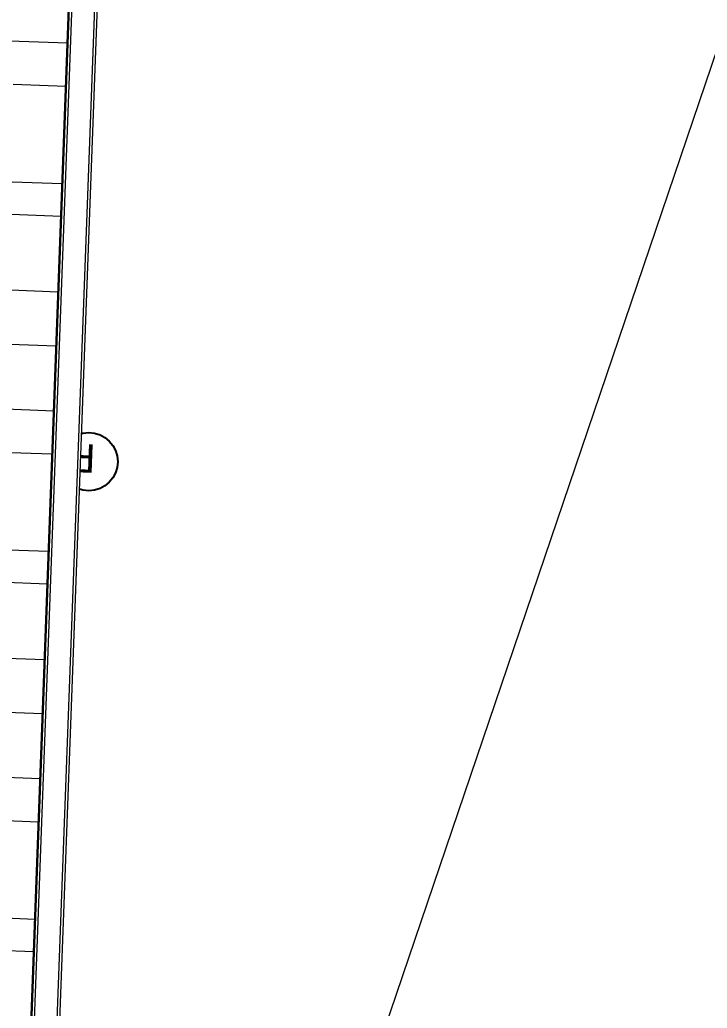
# Model space of a CAD drawing. Header units: centimetres. Extents: x 63871 to 181827, y -95930 to 42199.
# Drawn here: x 169495.1 to 169737.1, y 26462.2 to 26810.2 of the extents above; entities that cross this region are included whole.
import ezdxf

# ---------------------------------------------------------------- set-up
doc = ezdxf.new("R2010")
doc.units = ezdxf.units.CM
for name, color, linetype, lineweight in [('ARA SINIRLAR', 225, 'Continuous', 15), ('OLUK', 222, 'Continuous', 15), ('Çatı', 144, 'Continuous', 30)]:
    doc.layers.add(name, color=color, linetype=linetype, lineweight=lineweight)
doc.layers.add('Bitirme - Duvar', color=7, linetype='Continuous')
doc.styles.add('OLUŞTURULMUŞ_STİL_1', font='Arial.ttf')

# ---------------------------------------------------------------- blocks, each defined once
blk = doc.blocks.new('HRD')
at = {"layer": 'Bitirme - Duvar', "color": 161, "linetype": 'Continuous', "lineweight": 25}
blk.add_line((153786.93, 35737.48), (153834.43, 35737.48), dxfattribs=at)
blk.add_circle((153776.71, 35737.48), 10.23, dxfattribs=at)
at = {"layer": 'Bitirme - Duvar', "linetype": 'Continuous', "char_height": 10, "attachment_point": 7, "style": 'OLUŞTURULMUŞ_STİL_1'}
for s, insert in [('\\A1;90', (153794.5, 35741.48)), ('\\A1;P', (153774.38, 35731.36)), ('\\A1;270', (153794.5, 35721.48))]:
    blk.add_mtext(s, dxfattribs=dict(at, insert=insert))
blk = doc.blocks.new('çatı planı')
blk.add_wipeout([(-680, -1060), (-680, 0), (0, 0), (0, -1125), (-340, -1125), (-340, -1060)]).dxf.layer = 'OLUK'
at = {"layer": 'Çatı', "lineweight": 15}
h = blk.add_hatch(dxfattribs=at)
h.set_pattern_fill('AR-RSHKE', color=251, scale=0.15, angle=270)
h.set_pattern_definition([(270, (-196861.627, -36377.483), (45.72, -97.155), [22.86, -19.05, 26.67, -11.43, 34.29, -15.24]), (270, (-196859.72, -36400.343), (45.72, -97.155), [19.05, -72.39, 15.24, -22.86]), (270, (-196864.484, -36446.063), (45.72, -97.155), [11.43, -118.11]), (0, (-196861.627, -36377.483), (45.72, 32.385), [43.815, -139.065]), (0, (-196861.627, -36400.343), (45.72, 32.385), [42.8625, -140.0175]), (0, (-196861.627, -36419.393), (45.72, 32.385), [40.005, -142.875]), (0, (-196864.484, -36446.063), (45.72, 32.385), [43.815, -139.065]), (0, (-196864.484, -36457.493), (45.72, 32.385), [43.815, -139.065]), (0, (-196861.627, -36491.783), (45.72, 32.385), [41.91, -140.97])])
h.paths.add_polyline_path([(-340, -340), (-670, -340), (-670, -1050), (-340, -720)])
h.paths.add_polyline_path([(-554.79, -586.74), (-554.79, -524.95), (-462.64, -524.95), (-462.64, -586.74)], flags=16)
h.paths.add_polyline_path([(-438.13, -595), (-438.13, -505), (-358.13, -505), (-358.13, -595)], flags=16)
h.paths.add_polyline_path([(-435.13, -592), (-435.13, -508), (-361.13, -508), (-361.13, -592)], flags=0)
h.paths.add_polyline_path([(-575, -509.93), (-635, -509.93), (-635, -464.95), (-575, -464.95)], flags=16)
h.paths.add_polyline_path([(-590, -495), (-620, -494.93), (-620, -479.88), (-590, -479.95)], flags=0)
h.paths.add_polyline_path([(-605, -487.43, -1), (-620, -487.43, -1), (-605, -487.43, -1), (-590, -487.43, -1)], flags=0)
h.paths.add_polyline_path([(-540.96, -552.31), (-463.64, -552.31), (-463.64, -528.57), (-540.96, -528.57)], flags=8)
h.paths.add_polyline_path([(-428.72, -520.12), (-364.78, -520.12), (-364.78, -508.56), (-428.72, -508.56)], flags=8)
h = blk.add_hatch(dxfattribs=at)
h.set_pattern_fill('AR-RSHKE', color=251, scale=0.15)
h.set_pattern_definition([(0, (-196861.627, -36377.483), (97.155, 45.72), [22.86, -19.05, 26.67, -11.43, 34.29, -15.24]), (0, (-196838.767, -36375.58), (97.155, 45.72), [19.05, -72.39, 15.24, -22.86]), (0, (-196793.047, -36380.34), (97.155, 45.72), [11.43, -118.11]), (90, (-196861.627, -36377.483), (-32.385, 45.72), [43.815, -139.065]), (90, (-196838.767, -36377.483), (-32.385, 45.72), [42.8625, -140.0175]), (90, (-196819.717, -36377.483), (-32.385, 45.72), [40.005, -142.875]), (90, (-196793.047, -36380.34), (-32.385, 45.72), [43.815, -139.065]), (90, (-196781.617, -36380.34), (-32.385, 45.72), [43.815, -139.065]), (90, (-196747.327, -36377.483), (-32.385, 45.72), [41.91, -140.97])])
h.paths.add_polyline_path([(-170, -890), (-340, -720), (-670, -1050), (-330, -1050)])
h.paths.add_polyline_path([(-267.06, -910.01), (-267.06, -954.99), (-327.06, -954.99), (-327.06, -910.01)], flags=16)
h.paths.add_polyline_path([(-280, -925.01), (-280, -940.07), (-310, -940), (-310, -924.95)], flags=0)
h.paths.add_polyline_path([(-280, -932.5, -1), (-295, -932.5, -1), (-310, -932.5, -1), (-295, -932.5, -1)], flags=0)
h.paths.add_polyline_path([(-311.07, -879.18), (-372.85, -879.18), (-372.85, -787.02), (-311.07, -787.02)], flags=16)
h.paths.add_polyline_path([(-345.5, -865.35), (-345.5, -788.02), (-369.24, -788.02), (-369.24, -865.35)], flags=8)
h.paths.add_polyline_path([(-637.61, -1017.24), (-596.53, -1017.27), (-596.52, -1002.03), (-637.6, -1002)], flags=25)
at = {"layer": 'OLUK'}
for points in [[(-340, -1125), (-340, -1060), (-680, -1060), (-680, 0), (0, 0), (0, -1125)], [(-339, -1124), (-339, -1059), (-679, -1059), (-679, -1), (-1, -1), (-1, -1124)], [(-331, -1116), (-331, -1051), (-671, -1051), (-671, -9), (-9, -9), (-9, -1116)]]:
    blk.add_lwpolyline(points, close=True, dxfattribs=at)
at = {"layer": 'Çatı'}
blk.add_lwpolyline([(-330, -1115), (-330, -1050), (-670, -1050), (-670, -10), (-10, -10), (-10, -1115)], close=True, dxfattribs=at)
blk = doc.blocks.new('VAZİYET PLANI')
at = {"layer": 'ARA SINIRLAR'}
blk.add_line((-4118.69, 23929.04), (-9057.41, 9376.77), dxfattribs=at)
at = {"rotation": 177.873189238168}
blk.add_blockref('HRD', (146564.56, 41730.53), dxfattribs=at)
at = {"layer": 'OLUK', "rotation": 177.8731895439683}
blk.add_blockref('çatı planı', (-9138.69, 11110.31), dxfattribs=at)

msp = doc.modelspace()

# ---------------------------------------------------------------- block references
at = {"layer": 'OLUK'}
msp.add_blockref('VAZİYET PLANI', (177951.86, 14930.11), dxfattribs=at)

doc.saveas('drawing.dxf')
